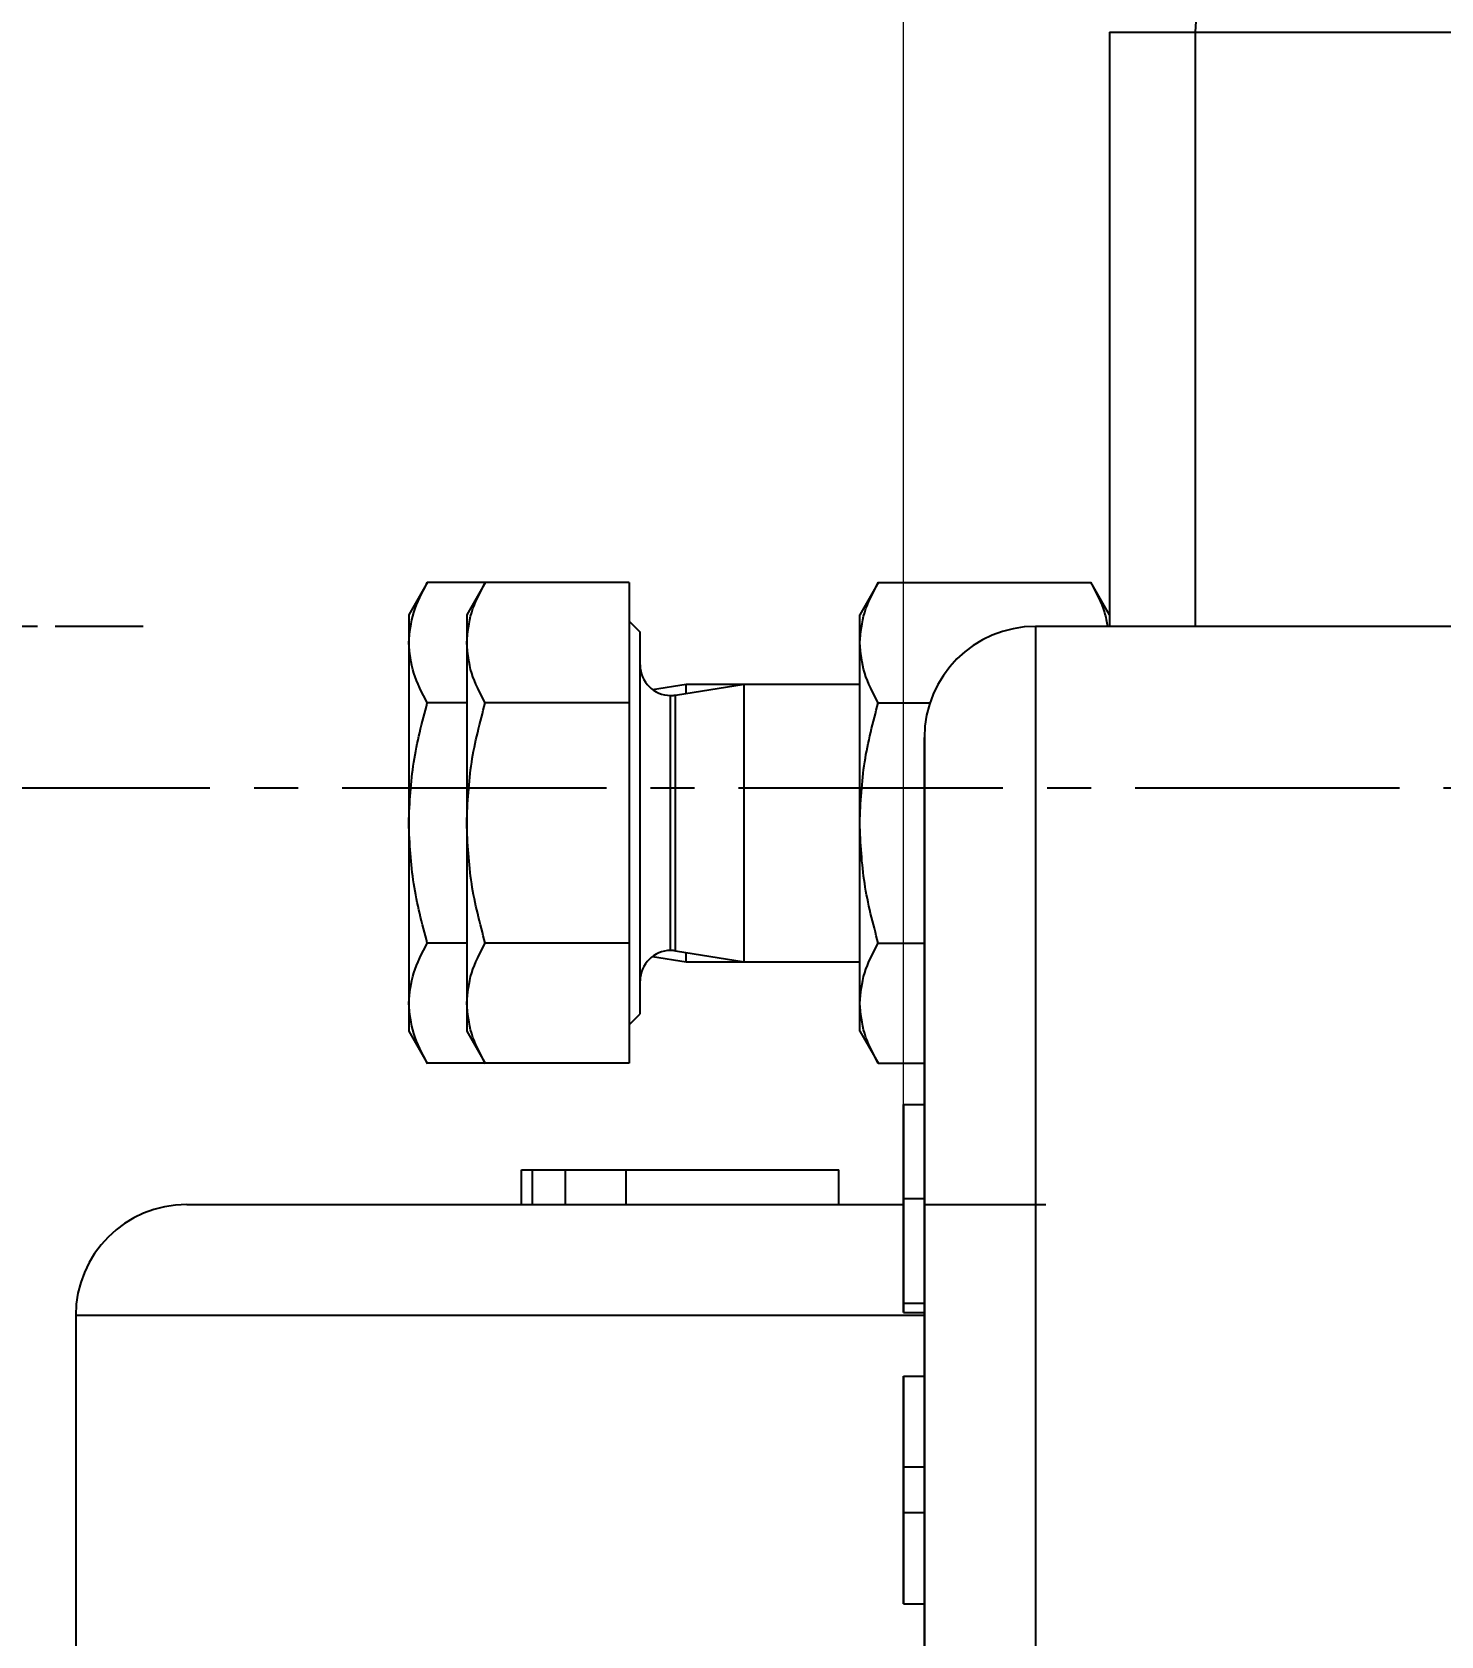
# Model space of a CAD drawing. Header units: millimetres. Extents: x 1890 to 4327, y 775 to 2498.
# Drawn here: x 2661.6 to 2763.1, y 1234.9 to 1350.5 of the extents above; entities that cross this region are included whole.
import ezdxf

# ---------------------------------------------------------------- set-up
doc = ezdxf.new("R2010")
doc.units = ezdxf.units.MM
doc.linetypes.add('CENTER2', pattern=[28.575, 19.05, -3.175, 3.175, -3.175])
doc.linetypes.add('PHANTOM', pattern=[12.7, 6.35, -1.27, 1.27, -1.27, 1.27, -1.27])
doc.layers.add('2细线层', color=4, linetype='Continuous', lineweight=35)
doc.layers.add('AM_5', color=3, linetype='Continuous', lineweight=25)
doc.styles.add('SLDTEXTSTYLE1', font='txt.shx', dxfattribs={"width": 0.7, "bigfont": 'gbcbig.shx'})
doc.dimstyles.new('SLDDIMSTYLE12$0', dxfattribs={"dimtxt": 12, "dimasz": 10, "dimexe": 0, "dimexo": 0.0625, "dimgap": 0.875, "dimtad": 1, "dimdec": 1, "dimlfac": 1.8, "dimrnd": 1e-09, "dimzin": 12, "dimdsep": 46, "dimtxsty": 'SLDTEXTSTYLE1', "dimcen": 0.09, "dimdle": 8.16, "dimclrd": 3, "dimclre": 3, "dimadec": 0, "dimazin": 3, "dimtfac": 1, "dimtdec": 1, "dimtofl": 0, "dimtmove": 0, "dimatfit": 3, "dimfxl": 0, "dimfrac": 2, "dimtolj": 1, "dimlwd": 5, "dimlwe": 5, "dimarcsym": 0})

# ---------------------------------------------------------------- blocks, each defined once
blk = doc.blocks.new('*U48')
at = {"layer": '2细线层', "color": 0, "linetype": 'CENTER2', "lineweight": -3, "transparency": 16777216}
blk.add_line((0, 21), (0, 353.69), dxfattribs=at)
blk = doc.blocks.new('*D76')
at = {"layer": 'AM_5', "color": 3, "linetype": 'Continuous', "lineweight": 5, "transparency": 16777216}
for p, q in [((2724.39, 1273.29), (2724.39, 1479.81)), ((2876.89, 1479.81), (2734.39, 1479.81))]:
    blk.add_line(p, q, dxfattribs=at)
at = {"layer": 'AM_5', "color": 3, "lineweight": 5, "transparency": 16777216}
blk.add_line((2886.89, 1329.98), (2886.89, 1479.81), dxfattribs=at)
at = {"layer": 'AM_5', "color": 3, "transparency": 16777216}
for points in [[(2734.39, 1481.48), (2734.39, 1478.15), (2724.39, 1479.81)], [(2876.89, 1481.48), (2876.89, 1478.15), (2886.89, 1479.81)]]:
    blk.add_solid(points, dxfattribs=at)
at = {"layer": 'Defpoints', "color": 0, "transparency": 16777216}
for p in [(2724.39, 1479.81), (2886.89, 1329.92), (2724.39, 1273.22)]:
    blk.add_point(p, dxfattribs=at)
at = {"layer": 'AM_5', "color": 0, "transparency": 16777216, "insert": (2805.64, 1486.69), "char_height": 12, "attachment_point": 5, "style": 'SLDTEXTSTYLE1'}
blk.add_mtext('\\A1;165', dxfattribs=at)
blk = doc.blocks.new('*D67')
at = {"layer": 'AM_5', "color": 3, "lineweight": 5, "transparency": 16777216}
blk.add_line((2554.07, 1271.37), (2554.07, 1478.85), dxfattribs=at)
at = {"layer": 'AM_5', "color": 3, "linetype": 'Continuous', "lineweight": 5, "transparency": 16777216}
for p, q in [((2564.07, 1478.85), (2714.39, 1478.85)), ((2724.39, 1269.9), (2724.39, 1478.85))]:
    blk.add_line(p, q, dxfattribs=at)
at = {"layer": 'AM_5', "color": 3, "transparency": 16777216}
for points in [[(2564.07, 1480.52), (2564.07, 1477.19), (2554.07, 1478.85)], [(2714.39, 1480.52), (2714.39, 1477.19), (2724.39, 1478.85)]]:
    blk.add_solid(points, dxfattribs=at)
at = {"layer": 'Defpoints', "color": 0, "transparency": 16777216}
for p in [(2724.39, 1478.85), (2554.07, 1271.31), (2724.39, 1269.84)]:
    blk.add_point(p, dxfattribs=at)
at = {"layer": 'AM_5', "color": 0, "transparency": 16777216, "insert": (2639.23, 1485.73), "char_height": 12, "attachment_point": 5, "style": 'SLDTEXTSTYLE1'}
blk.add_mtext('\\A1;190', dxfattribs=at)

msp = doc.modelspace()

# ---------------------------------------------------------------- linework, layer by layer
at = {"color": 7, "linetype": 'Continuous', "lineweight": 25}
for p, q in [((2739.226, 1350.513), (2739.226, 1307.679)), ((2739.226, 1350.513), (2745.412, 1350.513)), ((2745.412, 1350.513), (2745.412, 1307.679)), ((2690.084, 1310.864), (2688.726, 1308.513)), ((2694.243, 1310.833), (2690.066, 1310.833)), ((2694.261, 1310.864), (2692.903, 1308.513)), ((2704.603, 1310.833), (2694.243, 1310.833)), ((2704.603, 1310.833), (2704.603, 1302.173)), ((2722.58, 1310.857), (2721.226, 1308.513)), ((2722.566, 1310.833), (2737.886, 1310.833)), ((2739.226, 1308.513), (2737.873, 1310.857)), ((2688.726, 1308.513), (2688.726, 1306.503)), ((2692.903, 1308.513), (2692.903, 1306.503)), ((2721.226, 1306.503), (2721.226, 1308.513)), ((2704.603, 1308.063), (2705.403, 1307.263)), ((2839.919, 1307.679), (2733.889, 1307.679)), ((2688.726, 1306.503), (2688.726, 1293.513)), ((2692.903, 1306.503), (2692.903, 1293.513)), ((2705.403, 1279.763), (2705.403, 1307.263)), ((2721.226, 1293.513), (2721.226, 1306.503)), ((2706.3, 1303.128), (2708.726, 1303.513)), ((2707.603, 1284.325), (2707.603, 1302.701)), ((2707.947, 1302.728), (2712.903, 1303.513)), ((2707.947, 1284.297), (2707.947, 1302.728)), ((2708.726, 1302.851), (2708.726, 1303.513)), ((2708.726, 1303.513), (2712.903, 1303.513)), ((2712.903, 1283.513), (2712.903, 1303.513)), ((2712.903, 1303.513), (2721.226, 1303.513)), ((2692.903, 1302.173), (2690.066, 1302.173)), ((2704.603, 1302.173), (2694.243, 1302.173)), ((2704.603, 1302.173), (2704.603, 1284.852)), ((2722.566, 1302.173), (2726.287, 1302.173)), ((2688.726, 1293.513), (2688.726, 1280.522)), ((2692.903, 1293.513), (2692.903, 1280.522)), ((2721.226, 1280.522), (2721.226, 1293.513)), ((2692.903, 1284.852), (2690.066, 1284.852)), ((2704.603, 1284.852), (2694.243, 1284.852)), ((2704.603, 1284.852), (2704.603, 1276.192)), ((2707.947, 1284.297), (2712.903, 1283.513)), ((2722.566, 1284.852), (2725.888, 1284.852)), ((2706.3, 1283.897), (2708.726, 1283.513)), ((2708.726, 1283.513), (2708.726, 1284.174)), ((2708.726, 1283.513), (2712.903, 1283.513)), ((2712.903, 1283.513), (2721.226, 1283.513)), ((2688.726, 1280.522), (2688.726, 1278.513)), ((2692.903, 1280.522), (2692.903, 1278.513)), ((2704.603, 1278.963), (2705.403, 1279.763)), ((2721.226, 1278.513), (2721.226, 1280.522)), ((2688.726, 1278.513), (2690.084, 1276.161)), ((2692.903, 1278.513), (2694.261, 1276.161)), ((2721.226, 1278.513), (2722.58, 1276.168)), ((2694.243, 1276.192), (2690.066, 1276.192)), ((2704.603, 1276.192), (2694.243, 1276.192)), ((2722.566, 1276.192), (2725.888, 1276.192)), ((2724.389, 1269.395), (2724.389, 1273.223)), ((2724.389, 1273.223), (2724.389, 1273.223)), ((2724.389, 1273.223), (2724.389, 1266.452)), ((2724.389, 1273.223), (2725.889, 1273.223)), ((2724.389, 1273.223), (2725.889, 1273.223)), ((2725.889, 1266.452), (2725.889, 1273.223)), ((2725.889, 1273.223), (2725.889, 1273.223)), ((2724.389, 1266.755), (2724.389, 1269.395)), ((2724.389, 1269.395), (2724.389, 1269.395)), ((2724.389, 1266.324), (2724.389, 1269.395)), ((2724.389, 1269.395), (2724.389, 1267.103)), ((2724.389, 1269.395), (2724.389, 1269.395)), ((2696.842, 1266.013), (2696.842, 1268.513)), ((2697.226, 1268.513), (2697.481, 1268.513)), ((2697.656, 1266.013), (2697.656, 1268.513)), ((2700.018, 1266.013), (2700.018, 1268.513)), ((2704.394, 1266.013), (2704.394, 1268.513)), ((2704.394, 1268.513), (2719.726, 1268.513)), ((2719.726, 1266.013), (2719.726, 1268.513)), ((2672.726, 1266.013), (2724.389, 1266.013)), ((2724.389, 1262.082), (2724.389, 1266.755)), ((2724.389, 1266.452), (2725.889, 1266.452)), ((2725.889, 1266.013), (2734.647, 1266.013)), ((2724.389, 1263.165), (2724.389, 1258.232)), ((2724.389, 1258.232), (2724.389, 1262.082)), ((2725.889, 1258.879), (2724.389, 1258.879)), ((2725.889, 1258.232), (2725.889, 1258.879)), ((2664.726, 1258.013), (2664.726, 1221.513)), ((2724.389, 1258.232), (2725.889, 1258.232)), ((2725.888, 1253.648), (2725.888, 1258.232)), ((2724.389, 1253.648), (2725.889, 1253.648)), ((2724.389, 1253.648), (2724.389, 1247.083)), ((2724.389, 1249.772), (2724.389, 1253.648)), ((2725.889, 1247.083), (2725.889, 1253.648)), ((2724.389, 1247.954), (2724.389, 1249.772)), ((2724.389, 1242.938), (2724.389, 1247.954)), ((2724.389, 1247.224), (2724.389, 1243.656)), ((2724.389, 1245.448), (2724.389, 1247.224)), ((2725.889, 1247.083), (2724.389, 1247.083)), ((2724.389, 1247.083), (2724.389, 1243.814)), ((2725.889, 1243.814), (2725.889, 1247.083)), ((2724.389, 1243.656), (2724.389, 1245.448)), ((2724.389, 1243.814), (2724.389, 1237.227)), ((2724.389, 1243.814), (2725.889, 1243.814)), ((2725.889, 1237.227), (2725.889, 1243.814)), ((2724.389, 1241.121), (2724.389, 1242.938)), ((2724.389, 1237.227), (2724.389, 1241.121)), ((2724.389, 1237.227), (2725.889, 1237.227)), ((2725.888, 1232.256), (2725.888, 1237.227))]:
    msp.add_line(p, q, dxfattribs=at)
at = {"color": 8, "linetype": 'Continuous', "lineweight": 25}
for p, q in [((2745.412, 1350.513), (2847.917, 1350.513)), ((2725.888, 1258.013), (2664.726, 1258.013))]:
    msp.add_line(p, q, dxfattribs=at)
at = {"color": 7, "linetype": 'PHANTOM', "lineweight": 25}
msp.add_line((2669.6, 1307.679), (2563.57, 1307.679), dxfattribs=at)
at = {"color": 7, "linetype": 'Continuous', "lineweight": 25, "flags": 128}
for points in [[(2750.113, 1358.513), (2749.196, 1358.359), (2748.314, 1357.904), (2747.501, 1357.164), (2746.789, 1356.17), (2746.204, 1354.957), (2745.77, 1353.574), (2745.502, 1352.073), (2745.412, 1350.513)], [(2733.889, 1307.679), (2733.889, 1307.501), (2733.889, 1306.967), (2733.889, 1306.079), (2733.889, 1304.844), (2733.889, 1303.266), (2733.889, 1301.353), (2733.889, 1299.117), (2733.889, 1296.567), (2733.889, 1293.717), (2733.889, 1290.582), (2733.889, 1287.177), (2733.889, 1283.519), (2733.889, 1279.629), (2733.889, 1275.524), (2733.889, 1271.227), (2733.889, 1266.758), (2733.889, 1262.142), (2733.889, 1257.4), (2733.889, 1252.559), (2733.889, 1247.641), (2733.889, 1242.673), (2733.889, 1237.679), (2733.889, 1232.685)]]:
    msp.add_lwpolyline(points, dxfattribs=at)
at = {"color": 7, "linetype": 'Continuous', "lineweight": 25}
for centre, radius, start, end in [((2733.889, 1299.679), 8, 90, 180), ((2707.603, 1304.901), 2.2, 180, 270), ((2707.603, 1304.901), 2.2, 270, 278.99843), ((2707.603, 1282.125), 2.2, 90, 180), ((2707.603, 1282.125), 2.2, 81.00157, 90), ((2672.726, 1258.013), 8, 90, 180)]:
    msp.add_arc(centre, radius, start, end, dxfattribs=at)
for points, knots in [([(2688.726, 1306.503), (2688.795, 1307.237), (2688.934, 1308.705), (2689.689, 1310.124), (2690.066, 1310.833)], [0, 0, 0, 0, 0.5000013, 1, 1, 1, 1]), ([(2692.903, 1306.503), (2692.973, 1307.237), (2693.111, 1308.705), (2693.866, 1310.124), (2694.243, 1310.833)], [0, 0, 0, 0, 0.5000019, 1, 1, 1, 1]), ([(2721.226, 1306.503), (2721.295, 1307.237), (2721.433, 1308.704), (2722.188, 1310.124), (2722.566, 1310.833)], [0, 0, 0, 0, 0.5002513, 1, 1, 1, 1]), ([(2737.886, 1310.833), (2738.264, 1310.123), (2738.817, 1309.083), (2739.039, 1308.018), (2739.092, 1307.679)], [0, 0, 0, 0, 0.5003838, 0.73240383, 0.73240383, 0.73240383, 0.73240383]), ([(2690.066, 1302.173), (2689.689, 1302.883), (2688.934, 1304.303), (2688.795, 1305.77), (2688.726, 1306.503)], [0, 0, 0, 0, 0.4999984, 1, 1, 1, 1]), ([(2694.243, 1302.173), (2693.866, 1302.883), (2693.111, 1304.303), (2692.973, 1305.77), (2692.903, 1306.503)], [0, 0, 0, 0, 0.4999993, 1, 1, 1, 1]), ([(2722.566, 1302.173), (2722.188, 1302.883), (2721.433, 1304.303), (2721.295, 1305.77), (2721.226, 1306.503)], [0, 0, 0, 0, 0.5003831, 1, 1, 1, 1]), ([(2688.726, 1293.513), (2688.795, 1294.98), (2688.934, 1297.914), (2689.689, 1300.753), (2690.066, 1302.173)], [0, 0, 0, 0, 0.5000015, 1, 1, 1, 1]), ([(2692.903, 1293.513), (2692.973, 1294.98), (2693.111, 1297.914), (2693.866, 1300.753), (2694.243, 1302.173)], [0, 0, 0, 0, 0.5000013, 1, 1, 1, 1]), ([(2721.226, 1293.513), (2721.296, 1294.986), (2721.434, 1297.92), (2722.19, 1300.759), (2722.566, 1302.173)], [0, 0, 0, 0, 0.502064, 1, 1, 1, 1]), ([(2725.888, 1273.223), (2725.888, 1274.417), (2725.888, 1277.361), (2725.888, 1281.589), (2725.888, 1285.894), (2725.888, 1289.651), (2725.888, 1292.832), (2725.888, 1295.671), (2725.888, 1297.933), (2725.889, 1299.367), (2725.889, 1299.833), (2725.889, 1299.367), (2725.889, 1297.933), (2725.889, 1295.671), (2725.889, 1292.832), (2725.889, 1289.651), (2725.889, 1285.891), (2725.889, 1281.598), (2725.889, 1276.836), (2725.889, 1271.684), (2725.889, 1266.233), (2725.889, 1259.994), (2725.889, 1252.991), (2725.889, 1245.318), (2725.889, 1240.199), (2725.889, 1237.679)], [0, 0, 0, 0, 0.0279063, 0.0687994, 0.1096924, 0.150368, 0.1906154, 0.2302372, 0.2813181, 0.3310053, 0.3791996, 0.4273908, 0.4770781, 0.528162, 0.5677838, 0.6080312, 0.6487067, 0.6895998, 0.7304928, 0.7711684, 0.8114158, 0.8510376, 0.9021185, 0.9518065, 1, 1, 1, 1]), ([(2690.066, 1284.852), (2689.689, 1286.272), (2688.934, 1289.111), (2688.795, 1292.045), (2688.726, 1293.513)], [0, 0, 0, 0, 0.4999985, 1, 1, 1, 1]), ([(2694.243, 1284.852), (2693.866, 1286.272), (2693.111, 1289.111), (2692.973, 1292.045), (2692.903, 1293.513)], [0, 0, 0, 0, 0.4999987, 1, 1, 1, 1]), ([(2722.566, 1284.852), (2722.187, 1286.277), (2721.432, 1289.116), (2721.295, 1292.05), (2721.226, 1293.513)], [0, 0, 0, 0, 0.5016472, 1, 1, 1, 1]), ([(2688.726, 1280.522), (2688.795, 1281.255), (2688.934, 1282.722), (2689.689, 1284.142), (2690.066, 1284.852)], [0, 0, 0, 0, 0.5000016, 1, 1, 1, 1]), ([(2692.903, 1280.522), (2692.973, 1281.255), (2693.111, 1282.722), (2693.866, 1284.142), (2694.243, 1284.852)], [0, 0, 0, 0, 0.5000007, 1, 1, 1, 1]), ([(2721.226, 1280.522), (2721.295, 1281.256), (2721.433, 1282.724), (2722.188, 1284.143), (2722.566, 1284.852)], [0, 0, 0, 0, 0.5002513, 1, 1, 1, 1]), ([(2690.066, 1276.192), (2689.689, 1276.902), (2688.934, 1278.32), (2688.795, 1279.788), (2688.726, 1280.522)], [0, 0, 0, 0, 0.4999987, 1, 1, 1, 1]), ([(2694.243, 1276.192), (2693.866, 1276.902), (2693.111, 1278.32), (2692.973, 1279.788), (2692.903, 1280.522)], [0, 0, 0, 0, 0.4999981, 1, 1, 1, 1]), ([(2722.566, 1276.192), (2722.188, 1276.902), (2721.433, 1278.322), (2721.295, 1279.789), (2721.226, 1280.522)], [0, 0, 0, 0, 0.5003837, 1, 1, 1, 1]), ([(2724.389, 1267.103), (2724.389, 1266.406), (2724.389, 1265.356), (2724.389, 1264.02), (2724.389, 1263.257), (2724.389, 1262.779), (2724.389, 1262.735), (2724.389, 1262.711)], [0, 0, 0, 0, 0.33624225, 0.50689056, 0.67978579, 0.82636291, 1, 1, 1, 1]), ([(2724.389, 1266.452), (2724.389, 1265.442), (2724.389, 1263.603), (2724.389, 1261.373), (2724.389, 1259.903), (2724.389, 1259.018), (2724.389, 1258.93), (2724.389, 1258.879)], [0, 0, 0, 0, 0.276074, 0.5026478, 0.648994, 0.7958383, 1, 1, 1, 1]), ([(2724.389, 1262.711), (2724.389, 1262.737), (2724.389, 1262.779), (2724.389, 1263.22), (2724.389, 1263.945), (2724.389, 1265.014), (2724.389, 1265.888), (2724.389, 1266.324)], [0, 0, 0, 0, 0.2351446, 0.3753425, 0.5160023, 0.7589134, 1, 1, 1, 1]), ([(2725.889, 1258.879), (2725.889, 1258.929), (2725.889, 1259.014), (2725.889, 1259.864), (2725.889, 1261.291), (2725.889, 1263.537), (2725.889, 1265.411), (2725.889, 1266.452)], [0, 0, 0, 0, 0.2019609, 0.3446228, 0.48769, 0.7156034, 1, 1, 1, 1]), ([(2724.389, 1258.879), (2724.389, 1258.901), (2724.389, 1258.944), (2724.389, 1259.326), (2724.389, 1260.402), (2724.389, 1261.798), (2724.389, 1262.856), (2724.389, 1263.165)], [0, 0, 0, 0, 0.1629267, 0.3248672, 0.5602734, 0.8718604, 1, 1, 1, 1]), ([(2725.889, 1237.679), (2725.889, 1235.159), (2725.889, 1230.04), (2725.889, 1222.367), (2725.889, 1215.365), (2725.889, 1209.125), (2725.889, 1203.674), (2725.889, 1198.522), (2725.889, 1193.76), (2725.889, 1189.467), (2725.889, 1185.707), (2725.889, 1182.527), (2725.889, 1179.687), (2725.889, 1177.425), (2725.889, 1175.991), (2725.889, 1175.525), (2725.889, 1175.991), (2725.888, 1177.425), (2725.888, 1179.687), (2725.888, 1182.528), (2725.888, 1185.703), (2725.888, 1189.483), (2725.888, 1192.932), (2725.888, 1195.27), (2725.888, 1196)], [0, 0, 0, 0, 0.05074112, 0.10305579, 0.15684183, 0.19855941, 0.24093569, 0.28376278, 0.32681888, 0.36987498, 0.41270207, 0.45507835, 0.49679593, 0.55057883, 0.60289426, 0.65363776, 0.70437809, 0.75669356, 0.8104796, 0.85219718, 0.89457346, 0.93740055, 0.98045665, 1, 1, 1, 1])]:
    msp.add_open_spline(points, degree=3, knots=knots, dxfattribs=at)
for points in [[(2696.842, 1268.513), (2696.842, 1268.513), (2697.119, 1268.513), (2697.656, 1268.513)], [(2697.656, 1268.513), (2698.193, 1268.513), (2698.976, 1268.513), (2700.018, 1268.513)], [(2700.018, 1268.513), (2701.048, 1268.513), (2702.506, 1268.513), (2704.394, 1268.513)]]:
    msp.add_open_spline(points, degree=3, dxfattribs=at)

# ---------------------------------------------------------------- block references
at = {"layer": '2细线层', "color": 1, "linetype": 'CENTER2', "lineweight": -3, "rotation": 90.00000000000001}
msp.add_blockref('*U48', (3009.726, 1296.013), dxfattribs=at)

# ---------------------------------------------------------------- dimensions: what is measured, and where the dimension line sits
at = {"layer": 'AM_5'}
for base, p1, p2, text, picture, middle in [((2724.389, 1479.812), (2886.889, 1329.921), (2724.389, 1273.223), '165', '*D76', (2805.639, 1486.687)), ((2724.389, 1478.852), (2554.07, 1271.309), (2724.389, 1269.837), '190', '*D67', (2639.229, 1485.727))]:
    dim = msp.add_linear_dim(base=base, p1=p1, p2=p2, angle=360, text=text, dimstyle='SLDDIMSTYLE12$0', override={"dimlfac": 1, "dimpost": ''}, dxfattribs=at)
    dim.commit()
    dim.dimension.update_dxf_attribs({"geometry": picture, "text_midpoint": middle})

doc.saveas('drawing.dxf')
